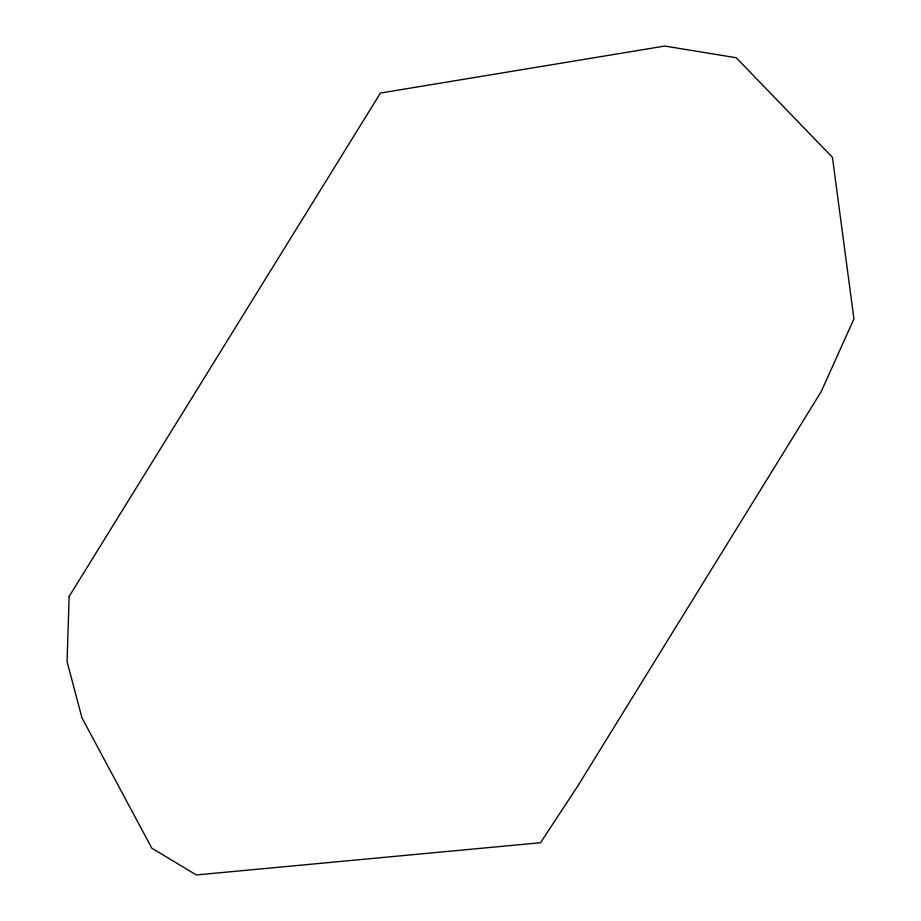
<?xml version="1.0" encoding="UTF-8"?>
<svg xmlns="http://www.w3.org/2000/svg" width="921" height="921" viewBox="0 0 921 921"><rect width="100%" height="100%" fill="white"/><g stroke="black" fill="none" stroke-linecap="round" stroke-linejoin="round"><path stroke-width="1.38" d="M69.133 596.474L67.072 661.612L81.957 717.804L151.838 848.206L196.369 874.95L540.558 842.727L577.571 786.338L821.221 391.575L853.928 318.908L832.434 157.341L736.247 57.747L664.812 46.05L380.431 93.056L69.133 596.474"/></g></svg>
